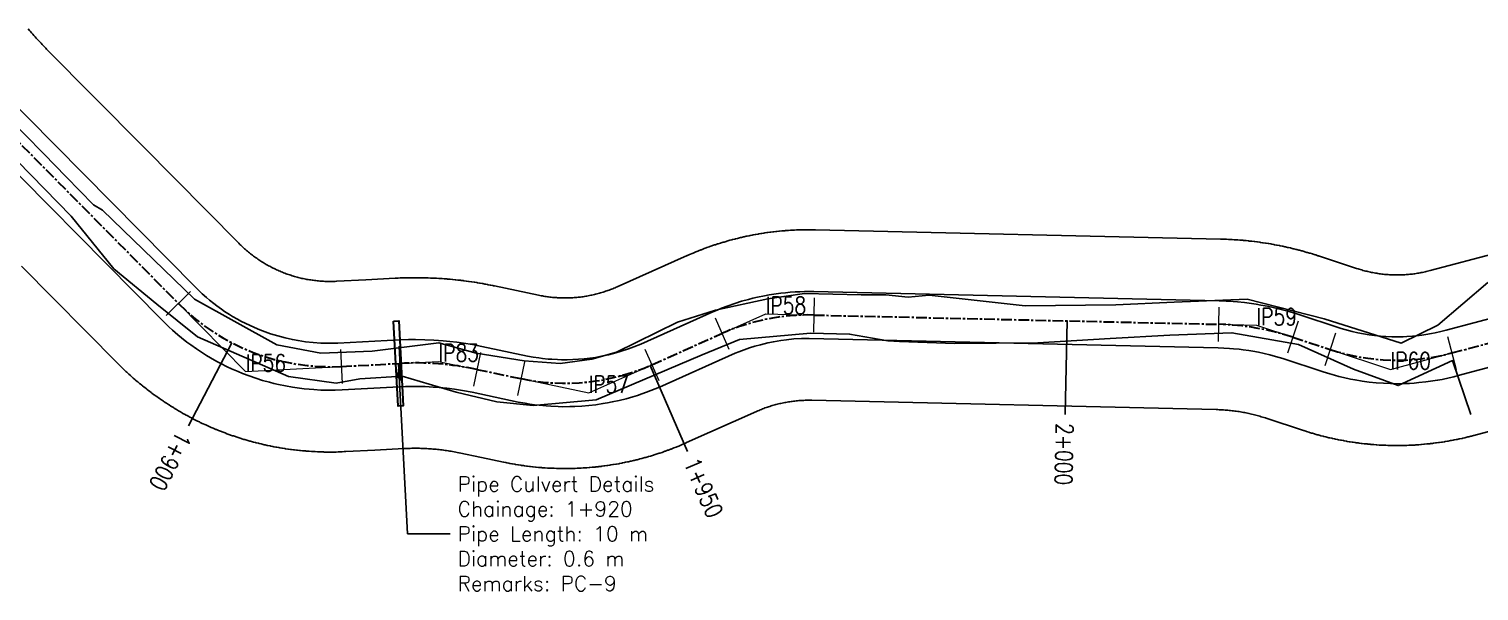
# Model space of a CAD drawing. Extents: x 337736 to 342002, y 3067251 to 3069533.
# Drawn here: x 339295.6 to 339465.6, y 3068164.4 to 3068230.3 of the extents above; entities that cross this region are included whole.
import ezdxf
from ezdxf.enums import TextEntityAlignment as Align

# ---------------------------------------------------------------- set-up
doc = ezdxf.new("R2010")
doc.units = 0
doc.header["$MEASUREMENT"] = 0
doc.linetypes.add('Center', pattern=[2, 1.25, -0.25, 0.25, -0.25])
for name, color, linetype, lineweight in [('BEC', 3, 'Continuous', 13), ('BES', 3, 'Continuous', 13), ('Chainage', 7, 'Continuous', 25), ('IP_Line', 150, 'Continuous', 9), ('PC_Callout', 6, 'Continuous', 30), ('PipeCulvert', 6, 'Continuous', 30), ('RC', 9, 'Center', 30), ('Road Width', 6, 'Continuous', 25)]:
    doc.layers.add(name, color=color, linetype=linetype, lineweight=lineweight)
for name, color, linetype in [('IPName', 7, 'Continuous'), ('Right of Way', 4, 'Continuous'), ('RoadEdge', 51, 'Continuous')]:
    doc.layers.add(name, color=color, linetype=linetype)
doc.styles.get("Standard").update_dxf_attribs({"font": 'simplex.shx'})
doc.dimstyles.new('Dimension_PC_Callout', dxfattribs={"dimtxt": 1.75, "dimasz": 1.75, "dimexe": 0.18, "dimexo": 0.0625, "dimgap": 0.875, "dimtad": 0, "dimdec": 4, "dimzin": 0, "dimdsep": 46, "dimtxsty": 'Standard', "dimcen": 0.09, "dimadec": 0, "dimazin": 0, "dimtfac": 1, "dimtdec": 4, "dimtofl": 0, "dimtmove": 0, "dimatfit": 3, "dimfxl": 1, "dimtolj": 1, "dimtzin": 0, "dimarcsym": 0})

msp = doc.modelspace()

# ---------------------------------------------------------------- linework, layer by layer
at = {"layer": 'BEC'}
for points in [[(339314.55, 3068199.54), (339311.7, 3068196.73)], [(339387.65, 3068198.78), (339387.56, 3068194.78)], [(339435.1, 3068197.69), (339435, 3068193.69)], [(339376.03, 3068196.44), (339377.66, 3068192.79)], [(339444.38, 3068196.08), (339443.13, 3068192.29)], [(339448.77, 3068194.64), (339447.51, 3068190.84)], [(339461.9, 3068194.26), (339462.93, 3068190.39)], [(339332.11, 3068192.75), (339332.32, 3068188.75)], [(339338.95, 3068193.11), (339339.16, 3068189.11)], [(339367.81, 3068192.78), (339369.43, 3068189.12)], [(339348.52, 3068192.37), (339347.7, 3068188.45)], [(339353.7, 3068191.28), (339352.88, 3068187.36)]]:
    msp.add_lwpolyline(points, dxfattribs=at)
at = {"layer": 'BES'}
for points in [[(339314.55, 3068199.54), (339311.7, 3068196.73)], [(339387.65, 3068198.78), (339387.56, 3068194.78)], [(339435.1, 3068197.69), (339435, 3068193.69)], [(339376.03, 3068196.44), (339377.66, 3068192.79)], [(339444.38, 3068196.08), (339443.13, 3068192.29)], [(339448.77, 3068194.64), (339447.51, 3068190.84)], [(339461.9, 3068194.26), (339462.93, 3068190.39)], [(339332.11, 3068192.75), (339332.32, 3068188.75)], [(339338.95, 3068193.11), (339339.16, 3068189.11)], [(339367.81, 3068192.78), (339369.43, 3068189.12)], [(339348.52, 3068192.37), (339347.7, 3068188.45)], [(339353.7, 3068191.28), (339352.88, 3068187.36)]]:
    msp.add_lwpolyline(points, dxfattribs=at)
at = {"layer": 'Chainage'}
for p, q in [((339417.32, 3068196.09), (339417.06, 3068185.1)), ((339319.38, 3068193.53), (339314.31, 3068183.77)), ((339368.43, 3068190.86), (339372.82, 3068180.78))]:
    msp.add_line(p, q, dxfattribs=at)
at = {"layer": 'IP_Line'}
for points in [[(339313.13, 3068198.13), (339321.01, 3068190.16), (339332.21, 3068190.75)], [(339376.85, 3068194.62), (339381.98, 3068196.91), (339387.6, 3068196.78)], [(339435.05, 3068195.69), (339439.52, 3068195.58), (339443.76, 3068194.18)], [(339448.14, 3068192.74), (339455.22, 3068190.41), (339462.42, 3068192.33)], [(339339.06, 3068191.11), (339343.63, 3068191.35), (339348.11, 3068190.41)], [(339353.29, 3068189.32), (339361.22, 3068187.65), (339368.62, 3068190.95)]]:
    msp.add_lwpolyline(points, dxfattribs=at)
at = {"layer": 'PipeCulvert'}
msp.add_lwpolyline([(339338.36, 3068196.08), (339338.95, 3068196.11), (339339.48, 3068186.13), (339338.88, 3068186.1), (339338.36, 3068196.08)], dxfattribs=at)
at = {"layer": 'RC', "linetype": 'Center'}
msp.add_lwpolyline([(339290.57, 3068220.94), (339313.13, 3068198.13), (339313.13, 3068198.13, 0.214028), (339332.21, 3068190.75), (339332.21, 3068190.75), (339339.06, 3068191.11), (339339.06, 3068191.11, -0.065112), (339348.11, 3068190.41), (339348.11, 3068190.41), (339353.29, 3068189.32), (339353.29, 3068189.32, 0.158021), (339368.62, 3068190.95), (339368.62, 3068190.95), (339376.85, 3068194.62), (339376.85, 3068194.62, -0.111051), (339387.6, 3068196.78), (339387.6, 3068196.78), (339435.05, 3068195.69), (339435.05, 3068195.69, -0.07405), (339443.76, 3068194.18), (339443.76, 3068194.18), (339448.14, 3068192.74), (339448.14, 3068192.74, 0.145852), (339462.42, 3068192.33), (339462.42, 3068192.33), (339478.46, 3068196.6)], format="xyb", dxfattribs=at)
at = {"layer": 'Right of Way'}
for points in [[(339295.51, 3068230.32), (339295.65, 3068230.16), (339295.78, 3068230.01), (339295.92, 3068229.85), (339296.05, 3068229.7), (339296.19, 3068229.55), (339296.33, 3068229.4), (339296.46, 3068229.25), (339296.6, 3068229.1), (339296.74, 3068228.95), (339296.88, 3068228.8), (339297.02, 3068228.65), (339297.16, 3068228.5), (339297.3, 3068228.35), (339297.45, 3068228.2), (339297.59, 3068228.06), (339297.68, 3068227.97), (339308.96, 3068216.57), (339320.22, 3068205.19), (339320.34, 3068205.06), (339320.45, 3068204.96), (339320.56, 3068204.85), (339320.66, 3068204.75), (339320.77, 3068204.65), (339320.89, 3068204.55), (339321, 3068204.45), (339321.11, 3068204.35), (339321.23, 3068204.25), (339321.34, 3068204.16), (339321.46, 3068204.06), (339321.57, 3068203.97), (339321.69, 3068203.87), (339321.81, 3068203.78), (339321.93, 3068203.69), (339322.05, 3068203.6), (339322.17, 3068203.52), (339322.3, 3068203.43), (339322.42, 3068203.34), (339322.54, 3068203.26), (339322.67, 3068203.18), (339322.79, 3068203.09), (339322.92, 3068203.01), (339323.05, 3068202.94), (339323.18, 3068202.86), (339323.3, 3068202.78), (339323.43, 3068202.71), (339323.56, 3068202.63), (339323.7, 3068202.56), (339323.83, 3068202.49), (339323.96, 3068202.42), (339324.09, 3068202.35), (339324.23, 3068202.28), (339324.36, 3068202.22), (339324.5, 3068202.15), (339324.63, 3068202.09), (339324.77, 3068202.03), (339324.91, 3068201.96), (339325.05, 3068201.91), (339325.18, 3068201.85), (339325.32, 3068201.79), (339325.46, 3068201.74), (339325.6, 3068201.68), (339325.74, 3068201.63), (339325.88, 3068201.58), (339326.03, 3068201.53), (339326.17, 3068201.48), (339326.31, 3068201.44), (339326.45, 3068201.39), (339326.6, 3068201.35), (339326.74, 3068201.3), (339326.89, 3068201.26), (339327.03, 3068201.22), (339327.18, 3068201.19), (339327.32, 3068201.15), (339327.47, 3068201.11), (339327.61, 3068201.08), (339327.76, 3068201.05), (339327.91, 3068201.02), (339328.05, 3068200.99), (339328.2, 3068200.96), (339328.35, 3068200.94), (339328.5, 3068200.91), (339328.64, 3068200.89), (339328.79, 3068200.87), (339328.94, 3068200.85), (339329.09, 3068200.83), (339329.24, 3068200.81), (339329.39, 3068200.79), (339329.54, 3068200.78), (339329.69, 3068200.77), (339329.84, 3068200.75), (339329.99, 3068200.74), (339330.14, 3068200.74), (339330.29, 3068200.73), (339330.44, 3068200.72), (339330.59, 3068200.72), (339330.74, 3068200.72), (339330.89, 3068200.72), (339331.04, 3068200.72), (339331.19, 3068200.72), (339331.34, 3068200.72), (339331.49, 3068200.73), (339331.65, 3068200.74), (339331.69, 3068200.74), (339335.11, 3068200.92), (339338.53, 3068201.1), (339338.57, 3068201.1), (339338.82, 3068201.11), (339338.89, 3068201.12), (339339.14, 3068201.13), (339339.21, 3068201.13), (339339.46, 3068201.14), (339339.53, 3068201.14), (339339.78, 3068201.15), (339339.85, 3068201.15), (339340.1, 3068201.15), (339340.17, 3068201.15), (339340.42, 3068201.16), (339340.5, 3068201.16), (339340.75, 3068201.16), (339340.82, 3068201.16), (339341.07, 3068201.16), (339341.14, 3068201.16), (339341.39, 3068201.16), (339341.46, 3068201.16), (339341.71, 3068201.15), (339341.78, 3068201.15), (339342.03, 3068201.15), (339342.1, 3068201.14), (339342.35, 3068201.14), (339342.42, 3068201.13), (339342.67, 3068201.12), (339342.74, 3068201.12), (339342.99, 3068201.11), (339343.07, 3068201.11), (339343.32, 3068201.09), (339343.39, 3068201.09), (339343.64, 3068201.08), (339343.71, 3068201.07), (339343.96, 3068201.06), (339344.03, 3068201.05), (339344.28, 3068201.03), (339344.35, 3068201.03), (339344.6, 3068201.01), (339344.67, 3068201), (339344.92, 3068200.98), (339344.99, 3068200.97), (339345.24, 3068200.95), (339345.31, 3068200.94), (339345.56, 3068200.92), (339345.63, 3068200.91), (339345.88, 3068200.88), (339345.95, 3068200.88), (339346.2, 3068200.85), (339346.27, 3068200.84), (339346.52, 3068200.81), (339346.59, 3068200.8), (339346.84, 3068200.77), (339346.91, 3068200.76), (339347.15, 3068200.72), (339347.22, 3068200.71), (339347.47, 3068200.68), (339347.54, 3068200.67), (339347.79, 3068200.63), (339347.86, 3068200.62), (339348.11, 3068200.58), (339348.18, 3068200.57), (339348.42, 3068200.53), (339348.49, 3068200.51), (339348.74, 3068200.47), (339348.81, 3068200.46), (339349.06, 3068200.41), (339349.13, 3068200.4), (339349.37, 3068200.35), (339349.44, 3068200.34), (339349.69, 3068200.29), (339349.76, 3068200.28), (339350, 3068200.23), (339350.05, 3068200.22), (339350.15, 3068200.2), (339350.17, 3068200.19), (339352.76, 3068199.65), (339355.32, 3068199.11), (339355.5, 3068199.07), (339355.64, 3068199.05), (339355.79, 3068199.02), (339355.94, 3068198.99), (339356.09, 3068198.97), (339356.24, 3068198.95), (339356.38, 3068198.92), (339356.53, 3068198.9), (339356.68, 3068198.89), (339356.83, 3068198.87), (339356.98, 3068198.85), (339357.13, 3068198.84), (339357.28, 3068198.83), (339357.43, 3068198.82), (339357.58, 3068198.81), (339357.73, 3068198.8), (339357.88, 3068198.79), (339358.03, 3068198.79), (339358.18, 3068198.78), (339358.33, 3068198.78), (339358.48, 3068198.78), (339358.63, 3068198.78), (339358.78, 3068198.79), (339358.93, 3068198.79), (339359.08, 3068198.8), (339359.23, 3068198.8), (339359.38, 3068198.81), (339359.53, 3068198.82), (339359.68, 3068198.83), (339359.83, 3068198.85), (339359.97, 3068198.86), (339360.12, 3068198.88), (339360.27, 3068198.89), (339360.42, 3068198.91), (339360.57, 3068198.93), (339360.72, 3068198.96), (339360.87, 3068198.98), (339361.01, 3068199), (339361.16, 3068199.03), (339361.31, 3068199.06), (339361.46, 3068199.09), (339361.6, 3068199.12), (339361.75, 3068199.15), (339361.9, 3068199.19), (339362.04, 3068199.22), (339362.19, 3068199.26), (339362.33, 3068199.3), (339362.48, 3068199.34), (339362.62, 3068199.38), (339362.76, 3068199.42), (339362.91, 3068199.46), (339363.05, 3068199.51), (339363.19, 3068199.56), (339363.34, 3068199.6), (339363.48, 3068199.65), (339363.62, 3068199.7), (339363.76, 3068199.76), (339363.9, 3068199.81), (339364.04, 3068199.87), (339364.18, 3068199.92), (339364.32, 3068199.98), (339364.46, 3068200.04), (339364.56, 3068200.09), (339372.78, 3068203.75), (339372.82, 3068203.77), (339373.05, 3068203.87), (339373.14, 3068203.91), (339373.37, 3068204.01), (339373.46, 3068204.05), (339373.7, 3068204.15), (339373.79, 3068204.18), (339374.02, 3068204.28), (339374.11, 3068204.31), (339374.35, 3068204.41), (339374.44, 3068204.44), (339374.67, 3068204.53), (339374.77, 3068204.57), (339375, 3068204.65), (339375.09, 3068204.69), (339375.33, 3068204.77), (339375.42, 3068204.8), (339375.66, 3068204.89), (339375.75, 3068204.92), (339375.99, 3068205), (339376.09, 3068205.03), (339376.32, 3068205.11), (339376.42, 3068205.14), (339376.66, 3068205.21), (339376.75, 3068205.24), (339376.99, 3068205.31), (339377.09, 3068205.34), (339377.33, 3068205.41), (339377.42, 3068205.44), (339377.67, 3068205.51), (339377.76, 3068205.54), (339378, 3068205.6), (339378.1, 3068205.63), (339378.34, 3068205.69), (339378.44, 3068205.71), (339378.68, 3068205.77), (339378.78, 3068205.8), (339379.02, 3068205.86), (339379.12, 3068205.88), (339379.36, 3068205.93), (339379.46, 3068205.96), (339379.7, 3068206.01), (339379.8, 3068206.03), (339380.05, 3068206.08), (339380.15, 3068206.1), (339380.39, 3068206.15), (339380.49, 3068206.17), (339380.73, 3068206.21), (339380.83, 3068206.23), (339381.08, 3068206.27), (339381.18, 3068206.29), (339381.42, 3068206.33), (339381.52, 3068206.35), (339381.77, 3068206.39), (339381.87, 3068206.4), (339382.12, 3068206.44), (339382.22, 3068206.45), (339382.46, 3068206.49), (339382.56, 3068206.5), (339382.81, 3068206.53), (339382.91, 3068206.54), (339383.16, 3068206.57), (339383.26, 3068206.58), (339383.51, 3068206.61), (339383.61, 3068206.62), (339383.85, 3068206.64), (339383.95, 3068206.65), (339384.2, 3068206.67), (339384.3, 3068206.68), (339384.55, 3068206.7), (339384.65, 3068206.7), (339384.9, 3068206.72), (339385, 3068206.73), (339385.25, 3068206.74), (339385.35, 3068206.74), (339385.6, 3068206.76), (339385.7, 3068206.76), (339385.95, 3068206.77), (339386.05, 3068206.77), (339386.3, 3068206.78), (339386.4, 3068206.78), (339386.65, 3068206.78), (339386.75, 3068206.78), (339387, 3068206.78), (339387.1, 3068206.78), (339387.35, 3068206.78), (339387.45, 3068206.78), (339387.7, 3068206.78), (339387.76, 3068206.78), (339387.82, 3068206.78), (339387.83, 3068206.78), (339435.28, 3068205.68), (339435.32, 3068205.68), (339435.57, 3068205.68), (339435.65, 3068205.67), (339435.9, 3068205.67), (339435.99, 3068205.66), (339436.24, 3068205.65), (339436.32, 3068205.65), (339436.57, 3068205.63), (339436.65, 3068205.63), (339436.9, 3068205.61), (339436.99, 3068205.61), (339437.24, 3068205.59), (339437.32, 3068205.59), (339437.57, 3068205.57), (339437.65, 3068205.56), (339437.9, 3068205.54), (339437.98, 3068205.53), (339438.23, 3068205.51), (339438.31, 3068205.5), (339438.56, 3068205.47), (339438.65, 3068205.46), (339438.89, 3068205.44), (339438.98, 3068205.43), (339439.23, 3068205.4), (339439.31, 3068205.39), (339439.56, 3068205.36), (339439.64, 3068205.35), (339439.89, 3068205.31), (339439.97, 3068205.3), (339440.22, 3068205.26), (339440.3, 3068205.25), (339440.55, 3068205.21), (339440.63, 3068205.2), (339440.88, 3068205.16), (339440.96, 3068205.15), (339441.2, 3068205.11), (339441.29, 3068205.09), (339441.53, 3068205.05), (339441.61, 3068205.03), (339441.86, 3068204.99), (339441.94, 3068204.97), (339442.19, 3068204.92), (339442.27, 3068204.91), (339442.51, 3068204.86), (339442.59, 3068204.84), (339442.84, 3068204.79), (339442.92, 3068204.77), (339443.16, 3068204.71), (339443.25, 3068204.7), (339443.49, 3068204.64), (339443.57, 3068204.62), (339443.81, 3068204.56), (339443.89, 3068204.54), (339444.14, 3068204.48), (339444.22, 3068204.46), (339444.46, 3068204.4), (339444.54, 3068204.38), (339444.78, 3068204.31), (339444.86, 3068204.29), (339445.1, 3068204.23), (339445.18, 3068204.2), (339445.42, 3068204.13), (339445.5, 3068204.11), (339445.74, 3068204.04), (339445.82, 3068204.02), (339446.06, 3068203.94), (339446.14, 3068203.92), (339446.38, 3068203.85), (339446.46, 3068203.82), (339446.7, 3068203.74), (339446.76, 3068203.73), (339446.87, 3068203.69), (339446.89, 3068203.68), (339451.25, 3068202.24), (339451.42, 3068202.19), (339451.56, 3068202.14), (339451.7, 3068202.1), (339451.85, 3068202.06), (339451.99, 3068202.02), (339452.14, 3068201.98), (339452.28, 3068201.94), (339452.43, 3068201.91), (339452.57, 3068201.87), (339452.72, 3068201.84), (339452.87, 3068201.81), (339453.01, 3068201.78), (339453.16, 3068201.75), (339453.31, 3068201.72), (339453.45, 3068201.69), (339453.6, 3068201.67), (339453.75, 3068201.65), (339453.9, 3068201.62), (339454.05, 3068201.6), (339454.2, 3068201.59), (339454.35, 3068201.57), (339454.5, 3068201.55), (339454.64, 3068201.54), (339454.79, 3068201.53), (339454.94, 3068201.52), (339455.09, 3068201.51), (339455.24, 3068201.5), (339455.39, 3068201.49), (339455.54, 3068201.49), (339455.69, 3068201.48), (339455.84, 3068201.48), (339455.99, 3068201.48), (339456.14, 3068201.48), (339456.29, 3068201.48), (339456.44, 3068201.49), (339456.59, 3068201.49), (339456.74, 3068201.5), (339456.89, 3068201.51), (339457.04, 3068201.52), (339457.19, 3068201.53), (339457.34, 3068201.54), (339457.49, 3068201.56), (339457.64, 3068201.57), (339457.79, 3068201.59), (339457.94, 3068201.61), (339458.09, 3068201.63), (339458.23, 3068201.65), (339458.38, 3068201.68), (339458.53, 3068201.7), (339458.68, 3068201.73), (339458.83, 3068201.75), (339458.97, 3068201.78), (339459.12, 3068201.81), (339459.27, 3068201.85), (339459.41, 3068201.88), (339459.56, 3068201.92), (339459.7, 3068201.95), (339459.86, 3068201.99), (339467.86, 3068204.13)], [(339473.01, 3068184.8), (339464.99, 3068182.66), (339464.95, 3068182.65), (339464.72, 3068182.59), (339464.63, 3068182.57), (339464.39, 3068182.51), (339464.29, 3068182.48), (339464.05, 3068182.42), (339463.95, 3068182.4), (339463.71, 3068182.35), (339463.61, 3068182.32), (339463.36, 3068182.27), (339463.27, 3068182.25), (339463.02, 3068182.2), (339462.92, 3068182.18), (339462.68, 3068182.13), (339462.58, 3068182.11), (339462.33, 3068182.06), (339462.24, 3068182.05), (339461.99, 3068182), (339461.89, 3068181.99), (339461.64, 3068181.94), (339461.55, 3068181.93), (339461.3, 3068181.89), (339461.2, 3068181.87), (339460.95, 3068181.84), (339460.85, 3068181.82), (339460.61, 3068181.79), (339460.51, 3068181.78), (339460.26, 3068181.74), (339460.16, 3068181.73), (339459.91, 3068181.7), (339459.81, 3068181.69), (339459.56, 3068181.67), (339459.46, 3068181.66), (339459.22, 3068181.63), (339459.12, 3068181.62), (339458.87, 3068181.6), (339458.77, 3068181.59), (339458.52, 3068181.57), (339458.42, 3068181.57), (339458.17, 3068181.55), (339458.07, 3068181.54), (339457.82, 3068181.53), (339457.72, 3068181.52), (339457.47, 3068181.51), (339457.37, 3068181.51), (339457.12, 3068181.5), (339457.02, 3068181.5), (339456.77, 3068181.49), (339456.67, 3068181.49), (339456.42, 3068181.48), (339456.32, 3068181.48), (339456.07, 3068181.48), (339455.97, 3068181.48), (339455.72, 3068181.48), (339455.62, 3068181.48), (339455.37, 3068181.49), (339455.27, 3068181.49), (339455.02, 3068181.49), (339454.92, 3068181.5), (339454.67, 3068181.51), (339454.57, 3068181.51), (339454.32, 3068181.52), (339454.22, 3068181.52), (339453.97, 3068181.54), (339453.87, 3068181.54), (339453.62, 3068181.56), (339453.52, 3068181.57), (339453.27, 3068181.59), (339453.17, 3068181.59), (339452.92, 3068181.61), (339452.82, 3068181.62), (339452.58, 3068181.65), (339452.48, 3068181.66), (339452.23, 3068181.68), (339452.13, 3068181.69), (339451.88, 3068181.72), (339451.78, 3068181.73), (339451.53, 3068181.76), (339451.43, 3068181.78), (339451.18, 3068181.81), (339451.09, 3068181.82), (339450.84, 3068181.86), (339450.74, 3068181.87), (339450.49, 3068181.91), (339450.39, 3068181.93), (339450.15, 3068181.97), (339450.05, 3068181.99), (339449.8, 3068182.03), (339449.7, 3068182.05), (339449.46, 3068182.09), (339449.36, 3068182.11), (339449.11, 3068182.16), (339449.02, 3068182.18), (339448.77, 3068182.23), (339448.67, 3068182.25), (339448.43, 3068182.3), (339448.33, 3068182.33), (339448.09, 3068182.38), (339447.99, 3068182.4), (339447.75, 3068182.46), (339447.65, 3068182.48), (339447.41, 3068182.55), (339447.31, 3068182.57), (339447.07, 3068182.63), (339446.97, 3068182.66), (339446.73, 3068182.72), (339446.63, 3068182.75), (339446.39, 3068182.82), (339446.3, 3068182.84), (339446.06, 3068182.91), (339445.96, 3068182.94), (339445.72, 3068183.02), (339445.63, 3068183.04), (339445.39, 3068183.12), (339445.29, 3068183.15), (339445.06, 3068183.23), (339445.01, 3068183.24), (339440.63, 3068184.69), (339440.56, 3068184.71), (339440.39, 3068184.76), (339440.23, 3068184.81), (339440.07, 3068184.86), (339439.91, 3068184.91), (339439.75, 3068184.95), (339439.59, 3068185), (339439.43, 3068185.04), (339439.27, 3068185.08), (339439.11, 3068185.12), (339438.94, 3068185.16), (339438.78, 3068185.2), (339438.62, 3068185.24), (339438.46, 3068185.27), (339438.29, 3068185.3), (339438.13, 3068185.34), (339437.97, 3068185.37), (339437.8, 3068185.4), (339437.64, 3068185.42), (339437.47, 3068185.45), (339437.31, 3068185.48), (339437.14, 3068185.5), (339436.98, 3068185.52), (339436.81, 3068185.54), (339436.65, 3068185.56), (339436.48, 3068185.58), (339436.32, 3068185.6), (339436.15, 3068185.61), (339435.98, 3068185.63), (339435.82, 3068185.64), (339435.65, 3068185.65), (339435.49, 3068185.66), (339435.32, 3068185.67), (339435.15, 3068185.68), (339434.99, 3068185.69), (339434.8, 3068185.69), (339387.38, 3068186.78), (339387.36, 3068186.78), (339387.19, 3068186.78), (339387.04, 3068186.78), (339386.89, 3068186.78), (339386.74, 3068186.78), (339386.59, 3068186.78), (339386.44, 3068186.77), (339386.29, 3068186.77), (339386.14, 3068186.76), (339385.99, 3068186.75), (339385.84, 3068186.74), (339385.69, 3068186.72), (339385.54, 3068186.71), (339385.39, 3068186.69), (339385.24, 3068186.68), (339385.09, 3068186.66), (339384.94, 3068186.64), (339384.8, 3068186.62), (339384.65, 3068186.59), (339384.5, 3068186.57), (339384.35, 3068186.54), (339384.21, 3068186.52), (339384.06, 3068186.49), (339383.91, 3068186.46), (339383.76, 3068186.42), (339383.62, 3068186.39), (339383.47, 3068186.36), (339383.33, 3068186.32), (339383.18, 3068186.28), (339383.04, 3068186.24), (339382.89, 3068186.2), (339382.75, 3068186.16), (339382.6, 3068186.12), (339382.46, 3068186.07), (339382.32, 3068186.03), (339382.18, 3068185.98), (339382.04, 3068185.93), (339381.89, 3068185.88), (339381.75, 3068185.83), (339381.61, 3068185.77), (339381.47, 3068185.72), (339381.33, 3068185.66), (339381.2, 3068185.6), (339381.06, 3068185.54), (339380.9, 3068185.47), (339372.69, 3068181.82), (339372.66, 3068181.8), (339372.5, 3068181.73), (339372.43, 3068181.7), (339372.2, 3068181.6), (339372.1, 3068181.56), (339371.87, 3068181.46), (339371.78, 3068181.42), (339371.55, 3068181.33), (339371.46, 3068181.29), (339371.22, 3068181.2), (339371.13, 3068181.16), (339370.9, 3068181.07), (339370.8, 3068181.04), (339370.57, 3068180.95), (339370.48, 3068180.92), (339370.24, 3068180.83), (339370.15, 3068180.8), (339369.91, 3068180.72), (339369.82, 3068180.68), (339369.58, 3068180.6), (339369.49, 3068180.57), (339369.25, 3068180.49), (339369.15, 3068180.46), (339368.91, 3068180.39), (339368.82, 3068180.36), (339368.58, 3068180.28), (339368.48, 3068180.25), (339368.24, 3068180.18), (339368.15, 3068180.16), (339367.91, 3068180.09), (339367.81, 3068180.06), (339367.57, 3068179.99), (339367.47, 3068179.97), (339367.23, 3068179.9), (339367.14, 3068179.88), (339366.89, 3068179.82), (339366.8, 3068179.79), (339366.55, 3068179.74), (339366.46, 3068179.71), (339366.21, 3068179.66), (339366.11, 3068179.63), (339365.87, 3068179.58), (339365.77, 3068179.56), (339365.53, 3068179.51), (339365.43, 3068179.49), (339365.18, 3068179.44), (339365.09, 3068179.42), (339364.84, 3068179.37), (339364.74, 3068179.35), (339364.5, 3068179.31), (339364.4, 3068179.29), (339364.15, 3068179.25), (339364.05, 3068179.24), (339363.81, 3068179.2), (339363.71, 3068179.18), (339363.46, 3068179.14), (339363.36, 3068179.13), (339363.11, 3068179.1), (339363.01, 3068179.08), (339362.77, 3068179.05), (339362.67, 3068179.04), (339362.42, 3068179.01), (339362.32, 3068179), (339362.07, 3068178.97), (339361.97, 3068178.96), (339361.72, 3068178.94), (339361.62, 3068178.93), (339361.37, 3068178.91), (339361.27, 3068178.9), (339361.02, 3068178.88), (339360.93, 3068178.87), (339360.68, 3068178.85), (339360.58, 3068178.85), (339360.33, 3068178.83), (339360.23, 3068178.83), (339359.98, 3068178.82), (339359.88, 3068178.81), (339359.63, 3068178.8), (339359.53, 3068178.8), (339359.28, 3068178.79), (339359.18, 3068178.79), (339358.93, 3068178.79), (339358.83, 3068178.78), (339358.58, 3068178.78), (339358.48, 3068178.78), (339358.23, 3068178.78), (339358.13, 3068178.78), (339357.88, 3068178.79), (339357.78, 3068178.79), (339357.53, 3068178.79), (339357.43, 3068178.8), (339357.18, 3068178.81), (339357.08, 3068178.81), (339356.83, 3068178.82), (339356.73, 3068178.82), (339356.48, 3068178.84), (339356.38, 3068178.84), (339356.13, 3068178.86), (339356.03, 3068178.87), (339355.78, 3068178.88), (339355.68, 3068178.89), (339355.43, 3068178.91), (339355.33, 3068178.92), (339355.08, 3068178.94), (339354.98, 3068178.95), (339354.73, 3068178.98), (339354.63, 3068178.99), (339354.39, 3068179.02), (339354.29, 3068179.03), (339354.04, 3068179.06), (339353.94, 3068179.07), (339353.69, 3068179.11), (339353.59, 3068179.12), (339353.35, 3068179.15), (339353.25, 3068179.17), (339353, 3068179.21), (339352.9, 3068179.22), (339352.65, 3068179.26), (339352.56, 3068179.28), (339352.31, 3068179.32), (339352.21, 3068179.34), (339351.96, 3068179.39), (339351.87, 3068179.41), (339351.62, 3068179.45), (339351.52, 3068179.47), (339351.28, 3068179.52), (339351.23, 3068179.53), (339348.64, 3068180.08), (339346.05, 3068180.62), (339345.99, 3068180.64), (339345.8, 3068180.67), (339345.63, 3068180.71), (339345.45, 3068180.74), (339345.27, 3068180.77), (339345.1, 3068180.8), (339344.92, 3068180.83), (339344.75, 3068180.86), (339344.57, 3068180.89), (339344.39, 3068180.91), (339344.22, 3068180.94), (339344.04, 3068180.96), (339343.86, 3068180.98), (339343.68, 3068181), (339343.51, 3068181.02), (339343.33, 3068181.04), (339343.15, 3068181.06), (339342.97, 3068181.07), (339342.8, 3068181.09), (339342.62, 3068181.1), (339342.44, 3068181.11), (339342.26, 3068181.12), (339342.08, 3068181.13), (339341.9, 3068181.14), (339341.73, 3068181.15), (339341.55, 3068181.15), (339341.37, 3068181.16), (339341.19, 3068181.16), (339341.01, 3068181.16), (339340.83, 3068181.16), (339340.65, 3068181.16), (339340.48, 3068181.16), (339340.3, 3068181.15), (339340.12, 3068181.15), (339339.94, 3068181.14), (339339.76, 3068181.13), (339339.57, 3068181.12), (339336.16, 3068180.95), (339332.74, 3068180.77), (339332.72, 3068180.76), (339332.64, 3068180.76), (339332.57, 3068180.76), (339332.32, 3068180.75), (339332.22, 3068180.74), (339331.97, 3068180.73), (339331.87, 3068180.73), (339331.62, 3068180.72), (339331.52, 3068180.72), (339331.27, 3068180.72), (339331.17, 3068180.72), (339330.92, 3068180.72), (339330.82, 3068180.72), (339330.57, 3068180.72), (339330.47, 3068180.72), (339330.22, 3068180.72), (339330.12, 3068180.73), (339329.87, 3068180.73), (339329.77, 3068180.74), (339329.52, 3068180.74), (339329.42, 3068180.75), (339329.17, 3068180.76), (339329.07, 3068180.76), (339328.82, 3068180.78), (339328.72, 3068180.78), (339328.47, 3068180.8), (339328.37, 3068180.81), (339328.12, 3068180.83), (339328.02, 3068180.84), (339327.77, 3068180.86), (339327.67, 3068180.87), (339327.43, 3068180.89), (339327.33, 3068180.9), (339327.08, 3068180.93), (339326.98, 3068180.94), (339326.73, 3068180.97), (339326.63, 3068180.98), (339326.38, 3068181.01), (339326.28, 3068181.02), (339326.04, 3068181.06), (339325.94, 3068181.07), (339325.69, 3068181.11), (339325.59, 3068181.12), (339325.34, 3068181.16), (339325.24, 3068181.18), (339325, 3068181.22), (339324.9, 3068181.23), (339324.65, 3068181.28), (339324.56, 3068181.3), (339324.31, 3068181.34), (339324.21, 3068181.36), (339323.97, 3068181.41), (339323.87, 3068181.43), (339323.62, 3068181.48), (339323.53, 3068181.5), (339323.28, 3068181.56), (339323.18, 3068181.58), (339322.94, 3068181.63), (339322.84, 3068181.66), (339322.6, 3068181.71), (339322.5, 3068181.74), (339322.26, 3068181.8), (339322.16, 3068181.82), (339321.92, 3068181.89), (339321.82, 3068181.91), (339321.58, 3068181.98), (339321.49, 3068182.01), (339321.25, 3068182.07), (339321.15, 3068182.1), (339320.91, 3068182.17), (339320.81, 3068182.2), (339320.58, 3068182.27), (339320.48, 3068182.3), (339320.24, 3068182.38), (339320.15, 3068182.41), (339319.91, 3068182.49), (339319.81, 3068182.52), (339319.58, 3068182.6), (339319.48, 3068182.63), (339319.25, 3068182.71), (339319.15, 3068182.75), (339318.92, 3068182.83), (339318.82, 3068182.87), (339318.59, 3068182.95), (339318.5, 3068182.99), (339318.26, 3068183.08), (339318.17, 3068183.11), (339317.94, 3068183.21), (339317.84, 3068183.24), (339317.61, 3068183.34), (339317.52, 3068183.37), (339317.29, 3068183.47), (339317.2, 3068183.51), (339316.97, 3068183.61), (339316.88, 3068183.65), (339316.65, 3068183.75), (339316.56, 3068183.79), (339316.33, 3068183.89), (339316.24, 3068183.94), (339316.01, 3068184.04), (339315.92, 3068184.08), (339315.69, 3068184.19), (339315.6, 3068184.24), (339315.38, 3068184.35), (339315.29, 3068184.39), (339315.07, 3068184.5), (339314.98, 3068184.55), (339314.76, 3068184.66), (339314.67, 3068184.71), (339314.45, 3068184.82), (339314.36, 3068184.87), (339314.14, 3068184.99), (339314.05, 3068185.04), (339313.83, 3068185.16), (339313.74, 3068185.21), (339313.53, 3068185.33), (339313.44, 3068185.38), (339313.22, 3068185.51), (339313.14, 3068185.56), (339312.92, 3068185.69), (339312.84, 3068185.74), (339312.62, 3068185.87), (339312.54, 3068185.92), (339312.33, 3068186.05), (339312.24, 3068186.1), (339312.03, 3068186.24), (339311.95, 3068186.29), (339311.74, 3068186.43), (339311.65, 3068186.48), (339311.44, 3068186.62), (339311.36, 3068186.68), (339311.15, 3068186.82), (339311.07, 3068186.87), (339310.87, 3068187.02), (339310.78, 3068187.07), (339310.58, 3068187.22), (339310.5, 3068187.28), (339310.3, 3068187.42), (339310.22, 3068187.48), (339310.01, 3068187.63), (339309.93, 3068187.69), (339309.73, 3068187.84), (339309.65, 3068187.9), (339309.46, 3068188.05), (339309.38, 3068188.12), (339309.18, 3068188.27), (339309.1, 3068188.33), (339308.91, 3068188.49), (339308.83, 3068188.55), (339308.64, 3068188.71), (339308.56, 3068188.77), (339308.37, 3068188.93), (339308.29, 3068189), (339308.1, 3068189.16), (339308.02, 3068189.23), (339307.84, 3068189.39), (339307.76, 3068189.46), (339307.57, 3068189.62), (339307.5, 3068189.69), (339307.31, 3068189.86), (339307.24, 3068189.92), (339307.06, 3068190.09), (339306.98, 3068190.16), (339306.8, 3068190.33), (339306.73, 3068190.4), (339306.55, 3068190.57), (339306.48, 3068190.64), (339306.3, 3068190.82), (339306.23, 3068190.89), (339306.05, 3068191.07), (339306.02, 3068191.1), (339294.74, 3068202.5)]]:
    msp.add_lwpolyline(points, dxfattribs=at)
at = {"layer": 'Road Width'}
for points in [[(339292.11, 3068223.3), (339315.11, 3068200.04), (339315.59, 3068199.57), (339315.91, 3068199.27), (339316.41, 3068198.83), (339316.76, 3068198.54), (339317.28, 3068198.12), (339317.63, 3068197.85), (339318.17, 3068197.46), (339318.54, 3068197.21), (339319.1, 3068196.85), (339319.48, 3068196.62), (339320.06, 3068196.29), (339320.45, 3068196.07), (339321.04, 3068195.77), (339321.44, 3068195.58), (339322.05, 3068195.3), (339322.67, 3068195.04), (339323.29, 3068194.81), (339323.92, 3068194.59), (339324.77, 3068194.33), (339325.63, 3068194.1), (339326.5, 3068193.91), (339327.16, 3068193.78), (339328.04, 3068193.65), (339328.92, 3068193.55), (339329.81, 3068193.49), (339330.7, 3068193.47), (339331.15, 3068193.47), (339331.81, 3068193.49), (339339.03, 3068193.86), (339340.11, 3068193.9), (339340.92, 3068193.91), (339342, 3068193.89), (339343.07, 3068193.85), (339344.15, 3068193.77), (339344.95, 3068193.69), (339345.76, 3068193.6), (339346.56, 3068193.48), (339347.62, 3068193.31), (339348.68, 3068193.1), (339354.04, 3068191.97), (339354.7, 3068191.85), (339355.36, 3068191.75), (339355.8, 3068191.69), (339356.46, 3068191.62), (339356.9, 3068191.59), (339357.57, 3068191.55), (339358.02, 3068191.54), (339358.68, 3068191.53), (339359.35, 3068191.55), (339360.02, 3068191.59), (339360.68, 3068191.65), (339361.35, 3068191.72), (339362.01, 3068191.82), (339362.88, 3068191.98), (339363.53, 3068192.12), (339364.4, 3068192.34), (339365.04, 3068192.53), (339365.88, 3068192.81), (339366.51, 3068193.05), (339367.33, 3068193.38), (339375.76, 3068197.14), (339376.27, 3068197.36), (339376.78, 3068197.57), (339377.56, 3068197.87), (339378.35, 3068198.14), (339379.14, 3068198.39), (339379.94, 3068198.61), (339380.48, 3068198.75), (339381.02, 3068198.88), (339381.84, 3068199.04), (339382.38, 3068199.14), (339382.93, 3068199.23), (339383.76, 3068199.34), (339384.31, 3068199.4), (339384.86, 3068199.45), (339385.41, 3068199.49), (339385.97, 3068199.51), (339386.52, 3068199.53), (339387.08, 3068199.53), (339387.63, 3068199.53), (339435.13, 3068198.44), (339435.94, 3068198.41), (339436.76, 3068198.36), (339437.3, 3068198.31), (339438.12, 3068198.23), (339438.66, 3068198.16), (339439.47, 3068198.04), (339440.01, 3068197.95), (339440.81, 3068197.8), (339441.61, 3068197.63), (339442.41, 3068197.44), (339443.2, 3068197.23), (339444.25, 3068196.92), (339449.45, 3068195.21), (339450.31, 3068194.96), (339450.74, 3068194.86), (339451.39, 3068194.71), (339452.04, 3068194.58), (339452.7, 3068194.47), (339453.36, 3068194.38), (339454.03, 3068194.32), (339454.69, 3068194.27), (339455.36, 3068194.24), (339456.03, 3068194.23), (339456.69, 3068194.24), (339457.14, 3068194.26), (339457.8, 3068194.31), (339458.25, 3068194.35), (339458.91, 3068194.43), (339459.35, 3068194.49), (339460.01, 3068194.6), (339460.45, 3068194.69), (339461.1, 3068194.83), (339461.75, 3068194.99), (339477.95, 3068199.31)], [(339288.15, 3068219.47), (339311.21, 3068196.16), (339311.6, 3068195.77), (339312.01, 3068195.39), (339312.42, 3068195.02), (339313.05, 3068194.47), (339313.47, 3068194.12), (339314.13, 3068193.61), (339314.58, 3068193.27), (339315.26, 3068192.8), (339315.72, 3068192.49), (339316.42, 3068192.04), (339316.9, 3068191.76), (339317.62, 3068191.35), (339318.11, 3068191.09), (339318.86, 3068190.72), (339319.36, 3068190.48), (339320.12, 3068190.14), (339320.64, 3068189.93), (339321.41, 3068189.64), (339322.2, 3068189.37), (339322.99, 3068189.12), (339323.8, 3068188.89), (339324.33, 3068188.75), (339324.87, 3068188.63), (339325.69, 3068188.46), (339326.51, 3068188.32), (339327.33, 3068188.2), (339327.88, 3068188.13), (339328.44, 3068188.08), (339328.99, 3068188.03), (339329.82, 3068187.99), (339330.65, 3068187.97), (339331.49, 3068187.97), (339332.32, 3068188), (339339.76, 3068188.39), (339340.45, 3068188.41), (339341.38, 3068188.41), (339342.07, 3068188.39), (339342.99, 3068188.34), (339343.68, 3068188.29), (339344.59, 3068188.2), (339345.51, 3068188.08), (339346.42, 3068187.93), (339347.55, 3068187.72), (339352.95, 3068186.58), (339353.77, 3068186.43), (339354.32, 3068186.34), (339354.87, 3068186.26), (339355.42, 3068186.2), (339356.25, 3068186.12), (339356.8, 3068186.08), (339357.63, 3068186.04), (339358.19, 3068186.03), (339359.02, 3068186.04), (339359.58, 3068186.06), (339360.41, 3068186.1), (339361.24, 3068186.17), (339362.06, 3068186.27), (339362.89, 3068186.39), (339363.43, 3068186.49), (339363.98, 3068186.59), (339364.79, 3068186.77), (339365.6, 3068186.97), (339366.4, 3068187.2), (339366.93, 3068187.36), (339367.46, 3068187.54), (339367.98, 3068187.72), (339368.5, 3068187.92), (339369.01, 3068188.13), (339369.53, 3068188.34), (339378.4, 3068192.29), (339378.81, 3068192.46), (339379.44, 3068192.7), (339380.07, 3068192.92), (339380.7, 3068193.12), (339381.35, 3068193.3), (339382.21, 3068193.51), (339382.87, 3068193.64), (339383.74, 3068193.79), (339384.4, 3068193.88), (339385.29, 3068193.97), (339386.18, 3068194.02), (339387.07, 3068194.03), (339435, 3068192.94), (339435.68, 3068192.91), (339436.36, 3068192.87), (339436.81, 3068192.83), (339437.49, 3068192.76), (339437.94, 3068192.71), (339438.61, 3068192.61), (339439.06, 3068192.54), (339439.73, 3068192.41), (339440.4, 3068192.27), (339441.06, 3068192.11), (339441.72, 3068191.93), (339442.59, 3068191.67), (339447.31, 3068190.12), (339448.1, 3068189.87), (339448.64, 3068189.72), (339449.17, 3068189.58), (339449.71, 3068189.45), (339450.53, 3068189.27), (339451.07, 3068189.17), (339451.89, 3068189.03), (339452.72, 3068188.92), (339453.55, 3068188.84), (339454.38, 3068188.78), (339455.21, 3068188.74), (339456.04, 3068188.73), (339456.87, 3068188.75), (339457.43, 3068188.77), (339457.98, 3068188.8), (339458.53, 3068188.85), (339459.36, 3068188.94), (339459.91, 3068189.01), (339460.73, 3068189.14), (339461.28, 3068189.24), (339462.09, 3068189.41), (339462.63, 3068189.54), (339463.17, 3068189.68), (339479.33, 3068193.99)]]:
    msp.add_lwpolyline(points, dxfattribs=at)
at = {"layer": 'RoadEdge'}
for points in [[(339292.91, 3068220.2, 1437.24), (339297.36, 3068215.68, 1437.11), (339299.95, 3068213, 1437.05), (339303.18, 3068209.72, 1436.95), (339304.24, 3068209.06, 1436.79), (339315.03, 3068198.63, 1436.15), (339324.68, 3068193.3, 1435.57), (339329.82, 3068192.31, 1435.24), (339335.84, 3068192.56, 1434.98), (339343.64, 3068193.52, 1434.73), (339348.04, 3068192.29, 1434.41), (339353.64, 3068191.42, 1433.94), (339357.88, 3068191.11, 1433.65), (339361.59, 3068191.62, 1433.25), (339364.5, 3068192.43, 1432.93), (339371.65, 3068195.96, 1432.04), (339376.07, 3068197.34, 1431.57), (339382.22, 3068198.66, 1430.67), (339386.54, 3068199.31, 1430.12), (339393.18, 3068199.15, 1429.13), (339396.05, 3068199.14, 1428.74), (339398.66, 3068198.87, 1428.15), (339401.12, 3068199.12, 1427.74), (339412.39, 3068197.87, 1425.68), (339423, 3068197.98, 1423.65), (339429.84, 3068198.29, 1422.59), (339438.43, 3068198.64, 1421.13), (339447.45, 3068196.32, 1419.45), (339456.46, 3068193.47, 1416.76), (339460.75, 3068195.59, 1416.15), (339466.63, 3068200.6, 1415.66)], [(339291.11, 3068218.04, 1437.18), (339300.55, 3068208.37, 1437.03), (339305.55, 3068202.21, 1436.6), (339310.6, 3068198.04, 1436.23), (339315.36, 3068194.21, 1436.05), (339326.02, 3068189.58, 1435.37), (339331.62, 3068188.81, 1435.14), (339334.4, 3068189.3, 1434.97), (339339.37, 3068189.61, 1434.86), (339345.7, 3068187.75, 1434.5), (339350.47, 3068186.62, 1434.41), (339354.71, 3068186.17, 1434.32), (339362.08, 3068186.83, 1433.64), (339374.54, 3068192.1, 1432.11), (339378.9, 3068193.91, 1431.37), (339387.22, 3068194.64, 1430.19), (339391.81, 3068194.54, 1429.88), (339396.31, 3068193.75, 1428.57), (339397.66, 3068193.68, 1428.3), (339404.16, 3068193.45, 1427.2), (339413.86, 3068193.53, 1425.45), (339422.34, 3068194.02, 1423.99), (339429.36, 3068194.43, 1422.78), (339436.62, 3068194.7, 1421.46), (339444.43, 3068193.31, 1419.94), (339450.9, 3068190.44, 1418.8), (339456.12, 3068188.5, 1417.75), (339462.48, 3068191.45, 1416.54), (339464.62, 3068185.12, 1415.93)]]:
    msp.add_polyline3d(points, dxfattribs=at)

# ---------------------------------------------------------------- texts
at = {"layer": 'Chainage', "width": 0.8}
for s, rotation, p in [('1+900', 242.5653, (339313.85, 3068182.88)), ('2+000', 268.6831, (339417.04, 3068184.1)), ('1+950', 293.5469, (339373.22, 3068179.86))]:
    msp.add_text(s, height=2, rotation=rotation, dxfattribs=at).set_placement(p, align=Align.MIDDLE_LEFT)
at = {"layer": 'IPName', "width": 0.8}
for s, p in [('IP58', (339381.98, 3068196.91)), ('IP59', (339439.52, 3068195.58)), ('IP83', (339343.63, 3068191.35)), ('IP56', (339321.01, 3068190.16)), ('IP60', (339455.22, 3068190.41)), ('IP57', (339361.22, 3068187.65))]:
    msp.add_text(s, height=2, dxfattribs=at).set_placement(p)
at = {"layer": 'PC_Callout', "insert": (339345.84, 3068171.13), "char_height": 1.75, "attachment_point": 4}
msp.add_mtext('Pipe Culvert Details\\PChainage: 1+920\\PPipe Length: 10 m\\PDiameter: 0.6 m\\PRemarks: PC-9', dxfattribs=at)

# ---------------------------------------------------------------- leaders
at = {"layer": 'PC_Callout', "annotation_type": 0, "has_hookline": 1, "hookline_direction": 0, "text_width": 26}
msp.add_leader([(339338.92, 3068191.1), (339339.97, 3068171.13), (339344.97, 3068171.13)], dimstyle='Dimension_PC_Callout', dxfattribs=at)

doc.saveas('drawing.dxf')
